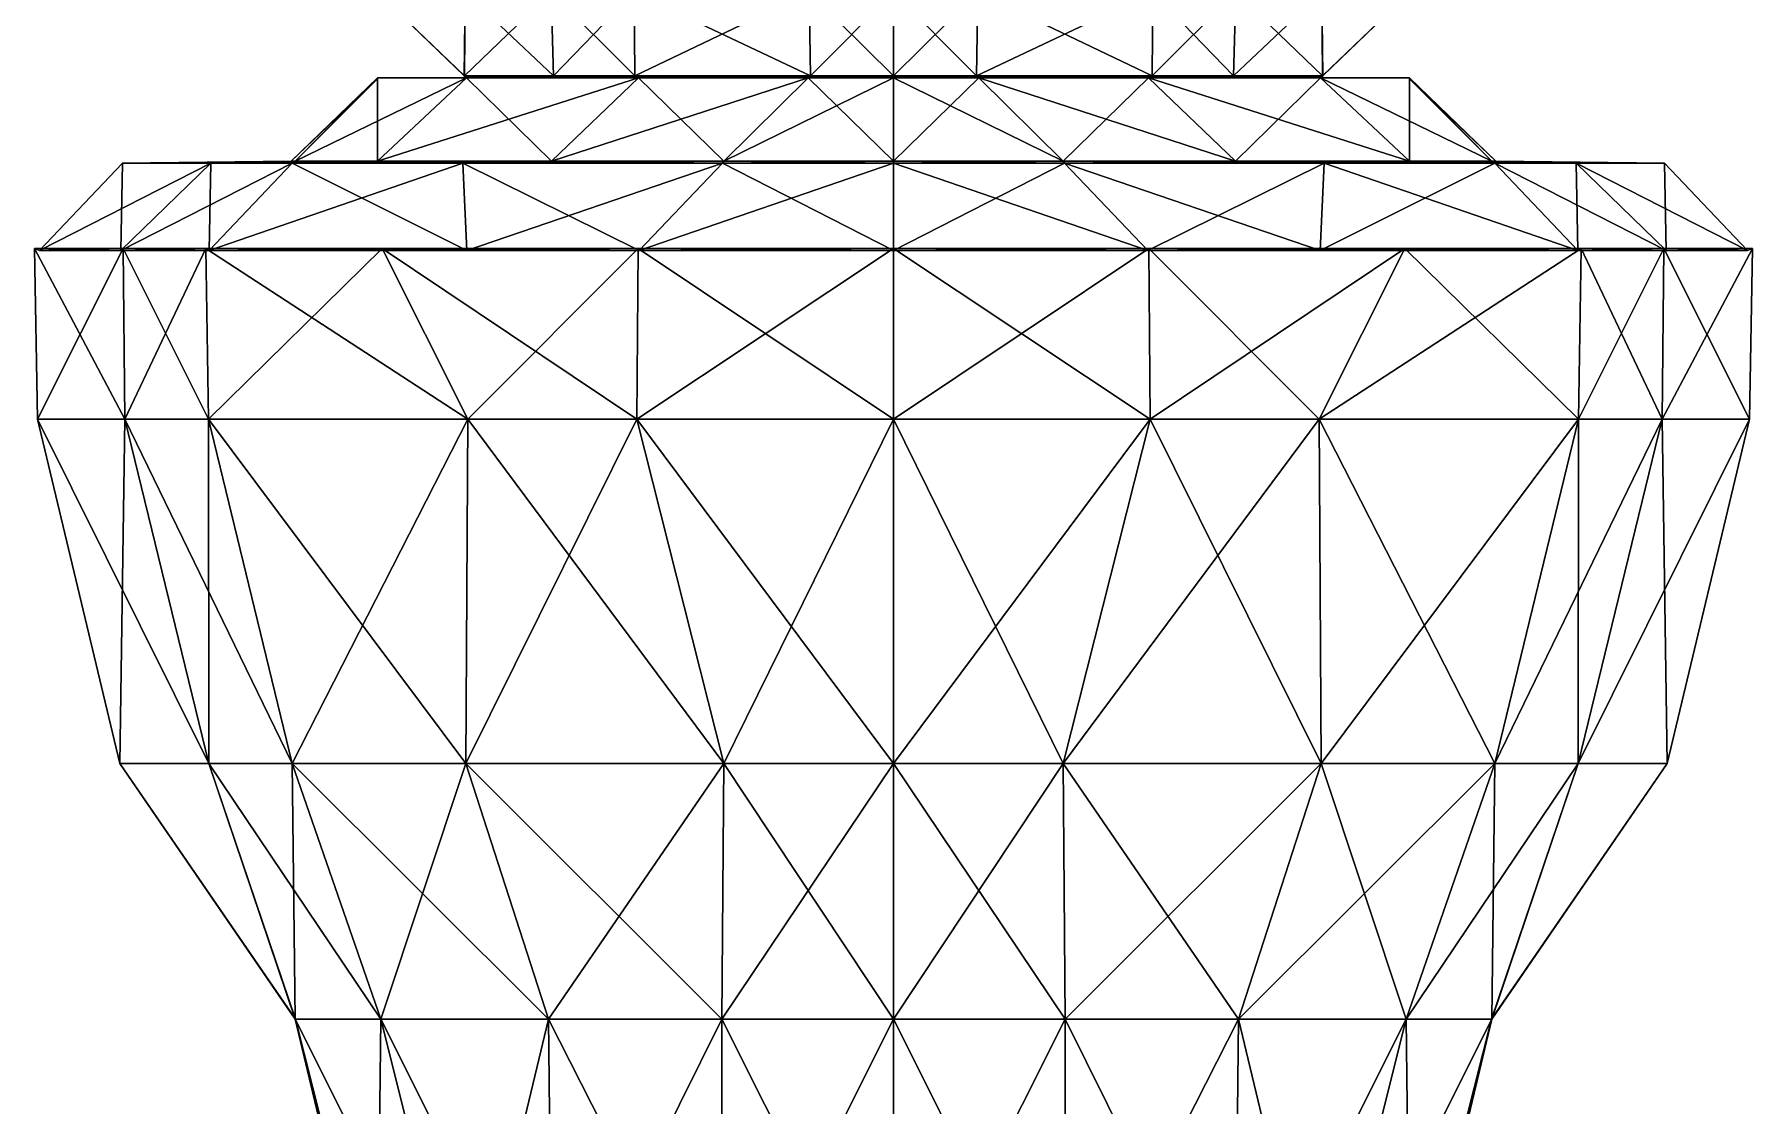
# Model space of a CAD drawing. Header units: metres. Extents: x -2 to 2, y -5.1 to 4.9.
# Drawn here: x -1.003 to 1.003, y 2.424 to 3.675 of the extents above; entities that cross this region are included whole.
import ezdxf

# ---------------------------------------------------------------- set-up
doc = ezdxf.new("R2010")
doc.units = ezdxf.units.M

msp = doc.modelspace()

# ---------------------------------------------------------------- linework, layer by layer
for points in [[(-0.6022, 3.7237, 3.5), (-0.5, 3.7237, 3.4016), (-0.5012, 3.6262, 3.5)], [(-0.5, 3.7237, 3.5984), (-0.6022, 3.7237, 3.5), (-0.5007, 3.6262, 3.597)], [(-0.5012, 3.6262, 3.5), (-0.5007, 3.6262, 3.597), (-0.6022, 3.7237, 3.5)], [(-0.5007, 3.6262, 3.403), (-0.5012, 3.6262, 3.5), (-0.5, 3.7237, 3.4016)], [(-0.5, 3.7237, 3.4016), (-0.3995, 3.7237, 3.1973), (-0.5007, 3.6262, 3.403)], [(-0.3968, 3.6262, 3.1981), (-0.5007, 3.6262, 3.403), (-0.3995, 3.7237, 3.1973)], [(-0.5007, 3.6262, 3.597), (-0.3968, 3.6262, 3.8019), (-0.5, 3.7237, 3.5984)], [(-0.3995, 3.7237, 3.8027), (-0.5, 3.7237, 3.5984), (-0.3968, 3.6262, 3.8019)], [(-0.3995, 3.7237, 3.1973), (-0.3027, 3.7237, 3.1005), (-0.3968, 3.6262, 3.1981)], [(-0.3027, 3.7237, 3.8995), (-0.3995, 3.7237, 3.8027), (-0.3019, 3.6262, 3.8968)], [(-0.3968, 3.6262, 3.8019), (-0.3019, 3.6262, 3.8968), (-0.3995, 3.7237, 3.8027)], [(-0.3019, 3.6262, 3.1032), (-0.3968, 3.6262, 3.1981), (-0.3027, 3.7237, 3.1005)], [(-0.3027, 3.7237, 3.1005), (-0.0984, 3.7237, 3), (-0.3019, 3.6262, 3.1032)], [(-0.0984, 3.7237, 4), (-0.3027, 3.7237, 3.8995), (-0.097, 3.6262, 4.0007)], [(-0.3019, 3.6262, 3.8968), (-0.097, 3.6262, 4.0007), (-0.3027, 3.7237, 3.8995)], [(-0.097, 3.6262, 2.9993), (-0.3019, 3.6262, 3.1032), (-0.0984, 3.7237, 3)], [(-0.0984, 3.7237, 3), (0, 3.7237, 2.8978), (-0.097, 3.6262, 2.9993)], [(0, 3.7237, 4.1022), (-0.0984, 3.7237, 4), (0, 3.6262, 4.0012)], [(-0.097, 3.6262, 4.0007), (0, 3.6262, 4.0012), (-0.0984, 3.7237, 4)], [(0, 3.6262, 2.9988), (-0.097, 3.6262, 2.9993), (0, 3.7237, 2.8978)], [(0, 3.7237, 2.8978), (0.0984, 3.7237, 3), (0, 3.6262, 2.9988)], [(0.097, 3.6262, 2.9993), (0, 3.6262, 2.9988), (0.0984, 3.7237, 3)], [(0.0984, 3.7237, 4), (0, 3.7237, 4.1022), (0.097, 3.6262, 4.0007)], [(0, 3.6262, 4.0012), (0.097, 3.6262, 4.0007), (0, 3.7237, 4.1022)], [(0.0984, 3.7237, 3), (0.3027, 3.7237, 3.1005), (0.097, 3.6262, 2.9993)], [(0.3019, 3.6262, 3.1032), (0.097, 3.6262, 2.9993), (0.3027, 3.7237, 3.1005)], [(0.097, 3.6262, 4.0007), (0.3019, 3.6262, 3.8968), (0.0984, 3.7237, 4)], [(0.3027, 3.7237, 3.8995), (0.0984, 3.7237, 4), (0.3019, 3.6262, 3.8968)], [(0.3027, 3.7237, 3.1005), (0.3995, 3.7237, 3.1973), (0.3019, 3.6262, 3.1032)], [(0.3968, 3.6262, 3.1981), (0.3019, 3.6262, 3.1032), (0.3995, 3.7237, 3.1973)], [(0.3019, 3.6262, 3.8968), (0.3968, 3.6262, 3.8019), (0.3027, 3.7237, 3.8995)], [(0.3995, 3.7237, 3.8027), (0.3027, 3.7237, 3.8995), (0.3968, 3.6262, 3.8019)], [(0.3995, 3.7237, 3.1973), (0.5, 3.7237, 3.4016), (0.3968, 3.6262, 3.1981)], [(0.5007, 3.6262, 3.403), (0.3968, 3.6262, 3.1981), (0.5, 3.7237, 3.4016)], [(0.3968, 3.6262, 3.8019), (0.5007, 3.6262, 3.597), (0.3995, 3.7237, 3.8027)], [(0.5, 3.7237, 3.5984), (0.3995, 3.7237, 3.8027), (0.5007, 3.6262, 3.597)], [(0.5, 3.7237, 3.4016), (0.6022, 3.7237, 3.5), (0.5007, 3.6262, 3.403)], [(0.6022, 3.7237, 3.5), (0.5, 3.7237, 3.5984), (0.5012, 3.6262, 3.5)], [(0.5007, 3.6262, 3.597), (0.5012, 3.6262, 3.5), (0.5, 3.7237, 3.5984)], [(0.5012, 3.6262, 3.5), (0.5007, 3.6262, 3.403), (0.6022, 3.7237, 3.5)], [(-0.601, 3.6237, 3.5), (-0.6024, 3.6237, 3.4004), (-0.7031, 3.5266, 3.5)], [(-0.6983, 3.5266, 3.3018), (-0.7031, 3.5266, 3.5), (-0.6024, 3.6237, 3.4004)], [(-0.7031, 3.5266, 3.5), (-0.6983, 3.5266, 3.6982), (-0.601, 3.6237, 3.5)], [(-0.6024, 3.6237, 3.4004), (-0.4984, 3.6237, 3.2023), (-0.6983, 3.5266, 3.3018)], [(-0.6022, 3.5266, 3.1006), (-0.6983, 3.5266, 3.3018), (-0.4984, 3.6237, 3.2023)], [(-0.6024, 3.6237, 3.5996), (-0.601, 3.6237, 3.5), (-0.6983, 3.5266, 3.6982)], [(-0.6983, 3.5266, 3.6982), (-0.6022, 3.5266, 3.8994), (-0.6024, 3.6237, 3.5996)], [(-0.4993, 3.6241, 3.3969), (-0.4022, 3.6241, 3.1989), (-0.6024, 3.6237, 3.4004)], [(-0.4984, 3.6237, 3.2023), (-0.6024, 3.6237, 3.4004), (-0.4022, 3.6241, 3.1989)], [(-0.6024, 3.6237, 3.4004), (-0.601, 3.6237, 3.5), (-0.4993, 3.6241, 3.3969)], [(-0.4993, 3.6241, 3.6031), (-0.4998, 3.6241, 3.5), (-0.6024, 3.6237, 3.5996)], [(-0.601, 3.6237, 3.5), (-0.6024, 3.6237, 3.5996), (-0.4998, 3.6241, 3.5)], [(-0.6024, 3.6237, 3.5996), (-0.4984, 3.6237, 3.7977), (-0.4993, 3.6241, 3.6031)], [(-0.4984, 3.6237, 3.7977), (-0.6024, 3.6237, 3.5996), (-0.6022, 3.5266, 3.8994)], [(-0.4984, 3.6237, 3.2023), (-0.2977, 3.6237, 3.0016), (-0.6022, 3.5266, 3.1006)], [(-0.3994, 3.5266, 2.8978), (-0.6022, 3.5266, 3.1006), (-0.2977, 3.6237, 3.0016)], [(-0.6022, 3.5266, 3.8994), (-0.3994, 3.5266, 4.1022), (-0.4984, 3.6237, 3.7977)], [(-0.4998, 3.6241, 3.5), (-0.4993, 3.6241, 3.3969), (-0.601, 3.6237, 3.5)], [(-0.5012, 3.6262, 3.5), (-0.5007, 3.6262, 3.403), (-0.4998, 3.6241, 3.5)], [(-0.5007, 3.6262, 3.597), (-0.5012, 3.6262, 3.5), (-0.4993, 3.6241, 3.6031)], [(-0.4998, 3.6241, 3.5), (-0.4993, 3.6241, 3.6031), (-0.5012, 3.6262, 3.5)], [(-0.5007, 3.6262, 3.403), (-0.3968, 3.6262, 3.1981), (-0.4993, 3.6241, 3.3969)], [(-0.4993, 3.6241, 3.3969), (-0.4998, 3.6241, 3.5), (-0.5007, 3.6262, 3.403)], [(-0.3968, 3.6262, 3.8019), (-0.5007, 3.6262, 3.597), (-0.4022, 3.6241, 3.8011)], [(-0.4993, 3.6241, 3.6031), (-0.4022, 3.6241, 3.8011), (-0.5007, 3.6262, 3.597)], [(-0.4022, 3.6241, 3.1989), (-0.4993, 3.6241, 3.3969), (-0.3968, 3.6262, 3.1981)], [(-0.4022, 3.6241, 3.8011), (-0.4993, 3.6241, 3.6031), (-0.4984, 3.6237, 3.7977)], [(-0.4022, 3.6241, 3.1989), (-0.3011, 3.6241, 3.0978), (-0.4984, 3.6237, 3.2023)], [(-0.2977, 3.6237, 3.0016), (-0.4984, 3.6237, 3.2023), (-0.3011, 3.6241, 3.0978)], [(-0.4984, 3.6237, 3.7977), (-0.2977, 3.6237, 3.9984), (-0.4022, 3.6241, 3.8011)], [(-0.2977, 3.6237, 3.9984), (-0.4984, 3.6237, 3.7977), (-0.3994, 3.5266, 4.1022)], [(-0.3968, 3.6262, 3.1981), (-0.3019, 3.6262, 3.1032), (-0.4022, 3.6241, 3.1989)], [(-0.3011, 3.6241, 3.0978), (-0.4022, 3.6241, 3.1989), (-0.3019, 3.6262, 3.1032)], [(-0.4022, 3.6241, 3.8011), (-0.3011, 3.6241, 3.9022), (-0.3968, 3.6262, 3.8019)], [(-0.3011, 3.6241, 3.9022), (-0.4022, 3.6241, 3.8011), (-0.2977, 3.6237, 3.9984)], [(-0.2977, 3.6237, 3.0016), (-0.0996, 3.6237, 2.8976), (-0.3994, 3.5266, 2.8978)], [(-0.1982, 3.5266, 2.8017), (-0.3994, 3.5266, 2.8978), (-0.0996, 3.6237, 2.8976)], [(-0.3994, 3.5266, 4.1022), (-0.1982, 3.5266, 4.1983), (-0.2977, 3.6237, 3.9984)], [(-0.3019, 3.6262, 3.8968), (-0.3968, 3.6262, 3.8019), (-0.3011, 3.6241, 3.9022)], [(-0.3019, 3.6262, 3.1032), (-0.097, 3.6262, 2.9993), (-0.3011, 3.6241, 3.0978)], [(-0.097, 3.6262, 4.0007), (-0.3019, 3.6262, 3.8968), (-0.1031, 3.6241, 3.9993)], [(-0.3011, 3.6241, 3.9022), (-0.1031, 3.6241, 3.9993), (-0.3019, 3.6262, 3.8968)], [(-0.1031, 3.6241, 3.0007), (-0.3011, 3.6241, 3.0978), (-0.097, 3.6262, 2.9993)], [(-0.3011, 3.6241, 3.0978), (-0.1031, 3.6241, 3.0007), (-0.2977, 3.6237, 3.0016)], [(-0.1031, 3.6241, 3.9993), (-0.3011, 3.6241, 3.9022), (-0.0996, 3.6237, 4.1024)], [(-0.2977, 3.6237, 3.9984), (-0.0996, 3.6237, 4.1024), (-0.3011, 3.6241, 3.9022)], [(-0.0996, 3.6237, 2.8976), (-0.2977, 3.6237, 3.0016), (-0.1031, 3.6241, 3.0007)], [(-0.0996, 3.6237, 4.1024), (-0.2977, 3.6237, 3.9984), (-0.1982, 3.5266, 4.1983)], [(-0.0996, 3.6237, 2.8976), (0, 3.6237, 2.899), (-0.1982, 3.5266, 2.8017)], [(0, 3.5266, 2.7969), (-0.1982, 3.5266, 2.8017), (0, 3.6237, 2.899)], [(-0.1982, 3.5266, 4.1983), (0, 3.5266, 4.2031), (-0.0996, 3.6237, 4.1024)], [(-0.097, 3.6262, 2.9993), (0, 3.6262, 2.9988), (-0.1031, 3.6241, 3.0007)], [(0, 3.6241, 3.0002), (-0.1031, 3.6241, 3.0007), (0, 3.6262, 2.9988)], [(-0.1031, 3.6241, 3.9993), (0, 3.6241, 3.9998), (-0.097, 3.6262, 4.0007)], [(-0.1031, 3.6241, 3.0007), (0, 3.6241, 3.0002), (-0.0996, 3.6237, 2.8976)], [(0, 3.6241, 3.9998), (-0.1031, 3.6241, 3.9993), (0, 3.6237, 4.101)], [(-0.0996, 3.6237, 4.1024), (0, 3.6237, 4.101), (-0.1031, 3.6241, 3.9993)], [(0, 3.6237, 2.899), (-0.0996, 3.6237, 2.8976), (0, 3.6241, 3.0002)], [(0, 3.6237, 4.101), (-0.0996, 3.6237, 4.1024), (0, 3.5266, 4.2031)], [(0, 3.6262, 4.0012), (-0.097, 3.6262, 4.0007), (0, 3.6241, 3.9998)], [(0, 3.6262, 2.9988), (0.097, 3.6262, 2.9993), (0, 3.6241, 3.0002)], [(0.1031, 3.6241, 3.0007), (0, 3.6241, 3.0002), (0.097, 3.6262, 2.9993)], [(0.097, 3.6262, 4.0007), (0, 3.6262, 4.0012), (0.1031, 3.6241, 3.9993)], [(0, 3.6241, 3.9998), (0.1031, 3.6241, 3.9993), (0, 3.6262, 4.0012)], [(0, 3.6241, 3.0002), (0.1031, 3.6241, 3.0007), (0, 3.6237, 2.899)], [(0.0996, 3.6237, 2.8976), (0, 3.6237, 2.899), (0.1031, 3.6241, 3.0007)], [(0.1031, 3.6241, 3.9993), (0, 3.6241, 3.9998), (0.0996, 3.6237, 4.1024)], [(0, 3.6237, 4.101), (0.0996, 3.6237, 4.1024), (0, 3.6241, 3.9998)], [(0, 3.6237, 2.899), (0.0996, 3.6237, 2.8976), (0, 3.5266, 2.7969)], [(0.1982, 3.5266, 2.8017), (0, 3.5266, 2.7969), (0.0996, 3.6237, 2.8976)], [(0.0996, 3.6237, 4.1024), (0, 3.6237, 4.101), (0.1982, 3.5266, 4.1983)], [(0, 3.5266, 4.2031), (0.1982, 3.5266, 4.1983), (0, 3.6237, 4.101)], [(0.097, 3.6262, 2.9993), (0.3019, 3.6262, 3.1032), (0.1031, 3.6241, 3.0007)], [(0.3019, 3.6262, 3.8968), (0.097, 3.6262, 4.0007), (0.3011, 3.6241, 3.9022)], [(0.1031, 3.6241, 3.9993), (0.3011, 3.6241, 3.9022), (0.097, 3.6262, 4.0007)], [(0.1031, 3.6241, 3.0007), (0.3011, 3.6241, 3.0978), (0.0996, 3.6237, 2.8976)], [(0.2977, 3.6237, 3.0016), (0.0996, 3.6237, 2.8976), (0.3011, 3.6241, 3.0978)], [(0.0996, 3.6237, 4.1024), (0.2977, 3.6237, 3.9984), (0.1031, 3.6241, 3.9993)], [(0.0996, 3.6237, 2.8976), (0.2977, 3.6237, 3.0016), (0.1982, 3.5266, 2.8017)], [(0.2977, 3.6237, 3.9984), (0.0996, 3.6237, 4.1024), (0.3994, 3.5266, 4.1022)], [(0.1982, 3.5266, 4.1983), (0.3994, 3.5266, 4.1022), (0.0996, 3.6237, 4.1024)], [(0.3011, 3.6241, 3.0978), (0.1031, 3.6241, 3.0007), (0.3019, 3.6262, 3.1032)], [(0.3011, 3.6241, 3.9022), (0.1031, 3.6241, 3.9993), (0.2977, 3.6237, 3.9984)], [(0.3994, 3.5266, 2.8978), (0.1982, 3.5266, 2.8017), (0.2977, 3.6237, 3.0016)], [(0.3011, 3.6241, 3.0978), (0.4022, 3.6241, 3.1989), (0.2977, 3.6237, 3.0016)], [(0.4984, 3.6237, 3.2023), (0.2977, 3.6237, 3.0016), (0.4022, 3.6241, 3.1989)], [(0.2977, 3.6237, 3.9984), (0.4984, 3.6237, 3.7977), (0.3011, 3.6241, 3.9022)], [(0.2977, 3.6237, 3.0016), (0.4984, 3.6237, 3.2023), (0.3994, 3.5266, 2.8978)], [(0.4984, 3.6237, 3.7977), (0.2977, 3.6237, 3.9984), (0.6022, 3.5266, 3.8994)], [(0.3994, 3.5266, 4.1022), (0.6022, 3.5266, 3.8994), (0.2977, 3.6237, 3.9984)], [(0.3019, 3.6262, 3.1032), (0.3968, 3.6262, 3.1981), (0.3011, 3.6241, 3.0978)], [(0.4022, 3.6241, 3.1989), (0.3011, 3.6241, 3.0978), (0.3968, 3.6262, 3.1981)], [(0.3011, 3.6241, 3.9022), (0.4022, 3.6241, 3.8011), (0.3019, 3.6262, 3.8968)], [(0.4022, 3.6241, 3.8011), (0.3011, 3.6241, 3.9022), (0.4984, 3.6237, 3.7977)], [(0.3968, 3.6262, 3.8019), (0.3019, 3.6262, 3.8968), (0.4022, 3.6241, 3.8011)], [(0.3968, 3.6262, 3.1981), (0.5007, 3.6262, 3.403), (0.4022, 3.6241, 3.1989)], [(0.5007, 3.6262, 3.597), (0.3968, 3.6262, 3.8019), (0.4993, 3.6241, 3.6031)], [(0.4022, 3.6241, 3.8011), (0.4993, 3.6241, 3.6031), (0.3968, 3.6262, 3.8019)], [(0.6022, 3.5266, 3.1006), (0.3994, 3.5266, 2.8978), (0.4984, 3.6237, 3.2023)], [(0.4993, 3.6241, 3.3969), (0.4022, 3.6241, 3.1989), (0.5007, 3.6262, 3.403)], [(0.4022, 3.6241, 3.1989), (0.4993, 3.6241, 3.3969), (0.4984, 3.6237, 3.2023)], [(0.4993, 3.6241, 3.6031), (0.4022, 3.6241, 3.8011), (0.6024, 3.6237, 3.5996)], [(0.4984, 3.6237, 3.7977), (0.6024, 3.6237, 3.5996), (0.4022, 3.6241, 3.8011)], [(0.6024, 3.6237, 3.4004), (0.4984, 3.6237, 3.2023), (0.4993, 3.6241, 3.3969)], [(0.4984, 3.6237, 3.2023), (0.6024, 3.6237, 3.4004), (0.6022, 3.5266, 3.1006)], [(0.6024, 3.6237, 3.5996), (0.4984, 3.6237, 3.7977), (0.6983, 3.5266, 3.6982)], [(0.6022, 3.5266, 3.8994), (0.6983, 3.5266, 3.6982), (0.4984, 3.6237, 3.7977)], [(0.5007, 3.6262, 3.403), (0.5012, 3.6262, 3.5), (0.4993, 3.6241, 3.3969)], [(0.4998, 3.6241, 3.5), (0.4993, 3.6241, 3.3969), (0.5012, 3.6262, 3.5)], [(0.4993, 3.6241, 3.6031), (0.4998, 3.6241, 3.5), (0.5007, 3.6262, 3.597)], [(0.4993, 3.6241, 3.3969), (0.4998, 3.6241, 3.5), (0.6024, 3.6237, 3.4004)], [(0.4998, 3.6241, 3.5), (0.4993, 3.6241, 3.6031), (0.601, 3.6237, 3.5)], [(0.6024, 3.6237, 3.5996), (0.601, 3.6237, 3.5), (0.4993, 3.6241, 3.6031)], [(0.5012, 3.6262, 3.5), (0.5007, 3.6262, 3.597), (0.4998, 3.6241, 3.5)], [(0.601, 3.6237, 3.5), (0.6024, 3.6237, 3.4004), (0.4998, 3.6241, 3.5)], [(0.6024, 3.6237, 3.4004), (0.601, 3.6237, 3.5), (0.6983, 3.5266, 3.3018)], [(0.7031, 3.5266, 3.5), (0.6983, 3.5266, 3.3018), (0.601, 3.6237, 3.5)], [(0.601, 3.6237, 3.5), (0.6024, 3.6237, 3.5996), (0.7031, 3.5266, 3.5)], [(0.6983, 3.5266, 3.3018), (0.6022, 3.5266, 3.1006), (0.6024, 3.6237, 3.4004)], [(0.6983, 3.5266, 3.6982), (0.7031, 3.5266, 3.5), (0.6024, 3.6237, 3.5996)], [(-0.9, 3.5244, 3.5), (-0.797, 3.5244, 3.3005), (-0.9971, 3.4222, 3.5)], [(-0.9021, 3.4222, 3.203), (-0.9971, 3.4222, 3.5), (-0.797, 3.5244, 3.3005)], [(-0.9971, 3.4222, 3.5), (-0.9021, 3.4222, 3.797), (-0.9, 3.5244, 3.5)], [(-0.797, 3.5244, 3.3005), (-0.7019, 3.5244, 2.9972), (-0.9021, 3.4222, 3.203)], [(-0.7989, 3.4222, 3.0018), (-0.9021, 3.4222, 3.203), (-0.7019, 3.5244, 2.9972)], [(-0.797, 3.5244, 3.6995), (-0.9, 3.5244, 3.5), (-0.9021, 3.4222, 3.797)], [(-0.9021, 3.4222, 3.797), (-0.7989, 3.4222, 3.9982), (-0.797, 3.5244, 3.6995)], [(-0.7031, 3.5266, 3.5), (-0.6983, 3.5266, 3.3018), (-0.9, 3.5244, 3.5)], [(-0.797, 3.5244, 3.3005), (-0.9, 3.5244, 3.5), (-0.6983, 3.5266, 3.3018)], [(-0.9, 3.5244, 3.5), (-0.797, 3.5244, 3.6995), (-0.7031, 3.5266, 3.5)], [(-0.7019, 3.5244, 2.9972), (-0.5028, 3.5244, 2.7981), (-0.7989, 3.4222, 3.0018)], [(-0.4982, 3.4222, 2.7011), (-0.7989, 3.4222, 3.0018), (-0.5028, 3.5244, 2.7981)], [(-0.7019, 3.5244, 4.0028), (-0.797, 3.5244, 3.6995), (-0.7989, 3.4222, 3.9982)], [(-0.7989, 3.4222, 3.9982), (-0.4982, 3.4222, 4.2989), (-0.7019, 3.5244, 4.0028)], [(-0.6983, 3.5266, 3.3018), (-0.6022, 3.5266, 3.1006), (-0.797, 3.5244, 3.3005)], [(-0.7019, 3.5244, 2.9972), (-0.797, 3.5244, 3.3005), (-0.6022, 3.5266, 3.1006)], [(-0.6983, 3.5266, 3.6982), (-0.7031, 3.5266, 3.5), (-0.797, 3.5244, 3.6995)], [(-0.797, 3.5244, 3.6995), (-0.7019, 3.5244, 4.0028), (-0.6983, 3.5266, 3.6982)], [(-0.6022, 3.5266, 3.1006), (-0.3994, 3.5266, 2.8978), (-0.7019, 3.5244, 2.9972)], [(-0.5028, 3.5244, 2.7981), (-0.7019, 3.5244, 2.9972), (-0.3994, 3.5266, 2.8978)], [(-0.6022, 3.5266, 3.8994), (-0.6983, 3.5266, 3.6982), (-0.7019, 3.5244, 4.0028)], [(-0.7019, 3.5244, 4.0028), (-0.5028, 3.5244, 4.2019), (-0.6022, 3.5266, 3.8994)], [(-0.5028, 3.5244, 4.2019), (-0.7019, 3.5244, 4.0028), (-0.4982, 3.4222, 4.2989)], [(-0.3994, 3.5266, 4.1022), (-0.6022, 3.5266, 3.8994), (-0.5028, 3.5244, 4.2019)], [(-0.3994, 3.5266, 2.8978), (-0.1982, 3.5266, 2.8017), (-0.5028, 3.5244, 2.7981)], [(-0.1995, 3.5244, 2.703), (-0.5028, 3.5244, 2.7981), (-0.1982, 3.5266, 2.8017)], [(-0.5028, 3.5244, 4.2019), (-0.1995, 3.5244, 4.297), (-0.3994, 3.5266, 4.1022)], [(-0.5028, 3.5244, 2.7981), (-0.1995, 3.5244, 2.703), (-0.4982, 3.4222, 2.7011)], [(-0.1995, 3.5244, 4.297), (-0.5028, 3.5244, 4.2019), (-0.297, 3.4222, 4.4021)], [(-0.4982, 3.4222, 4.2989), (-0.297, 3.4222, 4.4021), (-0.5028, 3.5244, 4.2019)], [(-0.297, 3.4222, 2.5979), (-0.4982, 3.4222, 2.7011), (-0.1995, 3.5244, 2.703)], [(-0.1982, 3.5266, 4.1983), (-0.3994, 3.5266, 4.1022), (-0.1995, 3.5244, 4.297)], [(-0.1995, 3.5244, 2.703), (0, 3.5244, 2.6), (-0.297, 3.4222, 2.5979)], [(0, 3.4222, 2.5029), (-0.297, 3.4222, 2.5979), (0, 3.5244, 2.6)], [(-0.297, 3.4222, 4.4021), (0, 3.4222, 4.4971), (-0.1995, 3.5244, 4.297)], [(-0.1982, 3.5266, 2.8017), (0, 3.5266, 2.7969), (-0.1995, 3.5244, 2.703)], [(0, 3.5244, 2.6), (-0.1995, 3.5244, 2.703), (0, 3.5266, 2.7969)], [(-0.1995, 3.5244, 4.297), (0, 3.5244, 4.4), (-0.1982, 3.5266, 4.1983)], [(0, 3.5244, 4.4), (-0.1995, 3.5244, 4.297), (0, 3.4222, 4.4971)], [(0, 3.5266, 4.2031), (-0.1982, 3.5266, 4.1983), (0, 3.5244, 4.4)], [(0, 3.5266, 2.7969), (0.1982, 3.5266, 2.8017), (0, 3.5244, 2.6)], [(0.1995, 3.5244, 2.703), (0, 3.5244, 2.6), (0.1982, 3.5266, 2.8017)], [(0.1982, 3.5266, 4.1983), (0, 3.5266, 4.2031), (0.1995, 3.5244, 4.297)], [(0, 3.5244, 4.4), (0.1995, 3.5244, 4.297), (0, 3.5266, 4.2031)], [(0, 3.5244, 2.6), (0.1995, 3.5244, 2.703), (0, 3.4222, 2.5029)], [(0.297, 3.4222, 2.5979), (0, 3.4222, 2.5029), (0.1995, 3.5244, 2.703)], [(0.1995, 3.5244, 4.297), (0, 3.5244, 4.4), (0.297, 3.4222, 4.4021)], [(0, 3.4222, 4.4971), (0.297, 3.4222, 4.4021), (0, 3.5244, 4.4)], [(0.1982, 3.5266, 2.8017), (0.3994, 3.5266, 2.8978), (0.1995, 3.5244, 2.703)], [(0.3994, 3.5266, 4.1022), (0.1982, 3.5266, 4.1983), (0.5028, 3.5244, 4.2019)], [(0.1995, 3.5244, 4.297), (0.5028, 3.5244, 4.2019), (0.1982, 3.5266, 4.1983)], [(0.5028, 3.5244, 2.7981), (0.1995, 3.5244, 2.703), (0.3994, 3.5266, 2.8978)], [(0.1995, 3.5244, 2.703), (0.5028, 3.5244, 2.7981), (0.297, 3.4222, 2.5979)], [(0.5028, 3.5244, 4.2019), (0.1995, 3.5244, 4.297), (0.4982, 3.4222, 4.2989)], [(0.297, 3.4222, 4.4021), (0.4982, 3.4222, 4.2989), (0.1995, 3.5244, 4.297)], [(0.4982, 3.4222, 2.7011), (0.297, 3.4222, 2.5979), (0.5028, 3.5244, 2.7981)], [(0.3994, 3.5266, 2.8978), (0.6022, 3.5266, 3.1006), (0.5028, 3.5244, 2.7981)], [(0.6022, 3.5266, 3.8994), (0.3994, 3.5266, 4.1022), (0.7019, 3.5244, 4.0028)], [(0.5028, 3.5244, 4.2019), (0.7019, 3.5244, 4.0028), (0.3994, 3.5266, 4.1022)], [(0.5028, 3.5244, 2.7981), (0.7019, 3.5244, 2.9972), (0.4982, 3.4222, 2.7011)], [(0.7989, 3.4222, 3.0018), (0.4982, 3.4222, 2.7011), (0.7019, 3.5244, 2.9972)], [(0.4982, 3.4222, 4.2989), (0.7989, 3.4222, 3.9982), (0.5028, 3.5244, 4.2019)], [(0.7019, 3.5244, 2.9972), (0.5028, 3.5244, 2.7981), (0.6022, 3.5266, 3.1006)], [(0.7019, 3.5244, 4.0028), (0.5028, 3.5244, 4.2019), (0.7989, 3.4222, 3.9982)], [(0.6022, 3.5266, 3.1006), (0.6983, 3.5266, 3.3018), (0.7019, 3.5244, 2.9972)], [(0.6983, 3.5266, 3.6982), (0.6022, 3.5266, 3.8994), (0.797, 3.5244, 3.6995)], [(0.7019, 3.5244, 4.0028), (0.797, 3.5244, 3.6995), (0.6022, 3.5266, 3.8994)], [(0.6983, 3.5266, 3.3018), (0.7031, 3.5266, 3.5), (0.797, 3.5244, 3.3005)], [(0.797, 3.5244, 3.3005), (0.7019, 3.5244, 2.9972), (0.6983, 3.5266, 3.3018)], [(0.7031, 3.5266, 3.5), (0.6983, 3.5266, 3.6982), (0.9, 3.5244, 3.5)], [(0.797, 3.5244, 3.6995), (0.9, 3.5244, 3.5), (0.6983, 3.5266, 3.6982)], [(0.7019, 3.5244, 2.9972), (0.797, 3.5244, 3.3005), (0.7989, 3.4222, 3.0018)], [(0.797, 3.5244, 3.6995), (0.7019, 3.5244, 4.0028), (0.9021, 3.4222, 3.797)], [(0.7989, 3.4222, 3.9982), (0.9021, 3.4222, 3.797), (0.7019, 3.5244, 4.0028)], [(0.9, 3.5244, 3.5), (0.797, 3.5244, 3.3005), (0.7031, 3.5266, 3.5)], [(0.797, 3.5244, 3.3005), (0.9, 3.5244, 3.5), (0.9021, 3.4222, 3.203)], [(0.9021, 3.4222, 3.203), (0.7989, 3.4222, 3.0018), (0.797, 3.5244, 3.3005)], [(0.9, 3.5244, 3.5), (0.797, 3.5244, 3.6995), (0.9971, 3.4222, 3.5)], [(0.9021, 3.4222, 3.797), (0.9971, 3.4222, 3.5), (0.797, 3.5244, 3.6995)], [(0.9971, 3.4222, 3.5), (0.9021, 3.4222, 3.203), (0.9, 3.5244, 3.5)], [(-1.0029, 3.4246, 3.5), (-0.8992, 3.4246, 3.2021), (-0.9994, 3.2253, 3.5)], [(-0.8992, 3.4246, 3.7979), (-1.0029, 3.4246, 3.5), (-0.8974, 3.2253, 3.7998)], [(-0.9994, 3.2253, 3.5), (-0.8974, 3.2253, 3.7998), (-1.0029, 3.4246, 3.5)], [(-0.9971, 3.4222, 3.5), (-0.9021, 3.4222, 3.203), (-1.0029, 3.4246, 3.5)], [(-0.8992, 3.4246, 3.2021), (-1.0029, 3.4246, 3.5), (-0.9021, 3.4222, 3.203)], [(-1.0029, 3.4246, 3.5), (-0.8992, 3.4246, 3.7979), (-0.9971, 3.4222, 3.5)], [(-0.8974, 3.2253, 3.2002), (-0.9994, 3.2253, 3.5), (-0.8992, 3.4246, 3.2021)], [(-0.9021, 3.4222, 3.797), (-0.9971, 3.4222, 3.5), (-0.8992, 3.4246, 3.7979)], [(-0.9021, 3.4222, 3.203), (-0.7989, 3.4222, 3.0018), (-0.8992, 3.4246, 3.2021)], [(-0.7989, 3.4222, 3.9982), (-0.9021, 3.4222, 3.797), (-0.8026, 3.4246, 4.0968)], [(-0.8992, 3.4246, 3.7979), (-0.8026, 3.4246, 4.0968), (-0.9021, 3.4222, 3.797)], [(-0.8992, 3.4246, 3.2021), (-0.8026, 3.4246, 2.9032), (-0.8974, 3.2253, 3.2002)], [(-0.8026, 3.4246, 4.0968), (-0.8992, 3.4246, 3.7979), (-0.7995, 3.2253, 3.9968)], [(-0.8974, 3.2253, 3.7998), (-0.7995, 3.2253, 3.9968), (-0.8992, 3.4246, 3.7979)], [(-0.8026, 3.4246, 2.9032), (-0.8992, 3.4246, 3.2021), (-0.7989, 3.4222, 3.0018)], [(-0.7995, 3.2253, 3.0032), (-0.8974, 3.2253, 3.2002), (-0.8026, 3.4246, 2.9032)], [(-0.8026, 3.4246, 2.9032), (-0.5968, 3.4246, 2.6974), (-0.7995, 3.2253, 3.0032)], [(-0.5968, 3.4246, 4.3026), (-0.8026, 3.4246, 4.0968), (-0.4968, 3.2253, 4.2995)], [(-0.7995, 3.2253, 3.9968), (-0.4968, 3.2253, 4.2995), (-0.8026, 3.4246, 4.0968)], [(-0.7989, 3.4222, 3.0018), (-0.4982, 3.4222, 2.7011), (-0.8026, 3.4246, 2.9032)], [(-0.5968, 3.4246, 2.6974), (-0.8026, 3.4246, 2.9032), (-0.4982, 3.4222, 2.7011)], [(-0.8026, 3.4246, 4.0968), (-0.5968, 3.4246, 4.3026), (-0.7989, 3.4222, 3.9982)], [(-0.4968, 3.2253, 2.7005), (-0.7995, 3.2253, 3.0032), (-0.5968, 3.4246, 2.6974)], [(-0.4982, 3.4222, 4.2989), (-0.7989, 3.4222, 3.9982), (-0.5968, 3.4246, 4.3026)], [(-0.5968, 3.4246, 2.6974), (-0.2979, 3.4246, 2.6008), (-0.4968, 3.2253, 2.7005)], [(-0.2979, 3.4246, 4.3992), (-0.5968, 3.4246, 4.3026), (-0.2998, 3.2253, 4.3974)], [(-0.4968, 3.2253, 4.2995), (-0.2998, 3.2253, 4.3974), (-0.5968, 3.4246, 4.3026)], [(-0.4982, 3.4222, 2.7011), (-0.297, 3.4222, 2.5979), (-0.5968, 3.4246, 2.6974)], [(-0.2979, 3.4246, 2.6008), (-0.5968, 3.4246, 2.6974), (-0.297, 3.4222, 2.5979)], [(-0.5968, 3.4246, 4.3026), (-0.2979, 3.4246, 4.3992), (-0.4982, 3.4222, 4.2989)], [(-0.297, 3.4222, 4.4021), (-0.4982, 3.4222, 4.2989), (-0.2979, 3.4246, 4.3992)], [(-0.2998, 3.2253, 2.6026), (-0.4968, 3.2253, 2.7005), (-0.2979, 3.4246, 2.6008)], [(-0.2979, 3.4246, 2.6008), (0, 3.4246, 2.4971), (-0.2998, 3.2253, 2.6026)], [(0, 3.2253, 2.5006), (-0.2998, 3.2253, 2.6026), (0, 3.4246, 2.4971)], [(-0.2998, 3.2253, 4.3974), (0, 3.2253, 4.4994), (-0.2979, 3.4246, 4.3992)], [(0, 3.4246, 4.5029), (-0.2979, 3.4246, 4.3992), (0, 3.2253, 4.4994)], [(-0.297, 3.4222, 2.5979), (0, 3.4222, 2.5029), (-0.2979, 3.4246, 2.6008)], [(0, 3.4246, 2.4971), (-0.2979, 3.4246, 2.6008), (0, 3.4222, 2.5029)], [(-0.2979, 3.4246, 4.3992), (0, 3.4246, 4.5029), (-0.297, 3.4222, 4.4021)], [(0, 3.4222, 4.4971), (-0.297, 3.4222, 4.4021), (0, 3.4246, 4.5029)], [(0, 3.4246, 2.4971), (0.2979, 3.4246, 2.6008), (0, 3.2253, 2.5006)], [(0.2998, 3.2253, 2.6026), (0, 3.2253, 2.5006), (0.2979, 3.4246, 2.6008)], [(0.2979, 3.4246, 4.3992), (0, 3.4246, 4.5029), (0.2998, 3.2253, 4.3974)], [(0, 3.2253, 4.4994), (0.2998, 3.2253, 4.3974), (0, 3.4246, 4.5029)], [(0, 3.4222, 2.5029), (0.297, 3.4222, 2.5979), (0, 3.4246, 2.4971)], [(0.2979, 3.4246, 2.6008), (0, 3.4246, 2.4971), (0.297, 3.4222, 2.5979)], [(0.297, 3.4222, 4.4021), (0, 3.4222, 4.4971), (0.2979, 3.4246, 4.3992)], [(0, 3.4246, 4.5029), (0.2979, 3.4246, 4.3992), (0, 3.4222, 4.4971)], [(0.297, 3.4222, 2.5979), (0.4982, 3.4222, 2.7011), (0.2979, 3.4246, 2.6008)], [(0.4982, 3.4222, 4.2989), (0.297, 3.4222, 4.4021), (0.5968, 3.4246, 4.3026)], [(0.2979, 3.4246, 4.3992), (0.5968, 3.4246, 4.3026), (0.297, 3.4222, 4.4021)], [(0.2979, 3.4246, 2.6008), (0.5968, 3.4246, 2.6974), (0.2998, 3.2253, 2.6026)], [(0.5968, 3.4246, 4.3026), (0.2979, 3.4246, 4.3992), (0.4968, 3.2253, 4.2995)], [(0.2998, 3.2253, 4.3974), (0.4968, 3.2253, 4.2995), (0.2979, 3.4246, 4.3992)], [(0.5968, 3.4246, 2.6974), (0.2979, 3.4246, 2.6008), (0.4982, 3.4222, 2.7011)], [(0.4968, 3.2253, 2.7005), (0.2998, 3.2253, 2.6026), (0.5968, 3.4246, 2.6974)], [(0.5968, 3.4246, 2.6974), (0.8026, 3.4246, 2.9032), (0.4968, 3.2253, 2.7005)], [(0.7995, 3.2253, 3.0032), (0.4968, 3.2253, 2.7005), (0.8026, 3.4246, 2.9032)], [(0.4968, 3.2253, 4.2995), (0.7995, 3.2253, 3.9968), (0.5968, 3.4246, 4.3026)], [(0.4982, 3.4222, 2.7011), (0.7989, 3.4222, 3.0018), (0.5968, 3.4246, 2.6974)], [(0.7989, 3.4222, 3.9982), (0.4982, 3.4222, 4.2989), (0.8026, 3.4246, 4.0968)], [(0.5968, 3.4246, 4.3026), (0.8026, 3.4246, 4.0968), (0.4982, 3.4222, 4.2989)], [(0.8026, 3.4246, 4.0968), (0.5968, 3.4246, 4.3026), (0.7995, 3.2253, 3.9968)], [(0.8026, 3.4246, 2.9032), (0.5968, 3.4246, 2.6974), (0.7989, 3.4222, 3.0018)], [(0.7989, 3.4222, 3.0018), (0.9021, 3.4222, 3.203), (0.8026, 3.4246, 2.9032)], [(0.9021, 3.4222, 3.797), (0.7989, 3.4222, 3.9982), (0.8992, 3.4246, 3.7979)], [(0.8026, 3.4246, 4.0968), (0.8992, 3.4246, 3.7979), (0.7989, 3.4222, 3.9982)], [(0.8026, 3.4246, 2.9032), (0.8992, 3.4246, 3.2021), (0.7995, 3.2253, 3.0032)], [(0.8974, 3.2253, 3.2002), (0.7995, 3.2253, 3.0032), (0.8992, 3.4246, 3.2021)], [(0.7995, 3.2253, 3.9968), (0.8974, 3.2253, 3.7998), (0.8026, 3.4246, 4.0968)], [(0.8992, 3.4246, 3.7979), (0.8026, 3.4246, 4.0968), (0.8974, 3.2253, 3.7998)], [(0.8992, 3.4246, 3.2021), (0.8026, 3.4246, 2.9032), (0.9021, 3.4222, 3.203)], [(0.8992, 3.4246, 3.2021), (1.0029, 3.4246, 3.5), (0.8974, 3.2253, 3.2002)], [(0.9994, 3.2253, 3.5), (0.8974, 3.2253, 3.2002), (1.0029, 3.4246, 3.5)], [(0.8974, 3.2253, 3.7998), (0.9994, 3.2253, 3.5), (0.8992, 3.4246, 3.7979)], [(1.0029, 3.4246, 3.5), (0.8992, 3.4246, 3.7979), (0.9994, 3.2253, 3.5)], [(0.9021, 3.4222, 3.203), (0.9971, 3.4222, 3.5), (0.8992, 3.4246, 3.2021)], [(1.0029, 3.4246, 3.5), (0.8992, 3.4246, 3.2021), (0.9971, 3.4222, 3.5)], [(0.8992, 3.4246, 3.7979), (1.0029, 3.4246, 3.5), (0.9021, 3.4222, 3.797)], [(0.9971, 3.4222, 3.5), (0.9021, 3.4222, 3.797), (1.0029, 3.4246, 3.5)], [(-0.9994, 3.2253, 3.5), (-0.8974, 3.2253, 3.2002), (-0.9032, 2.8234, 3.5)], [(-0.8974, 3.2253, 3.7998), (-0.9994, 3.2253, 3.5), (-0.7993, 2.8234, 3.6979)], [(-0.9032, 2.8234, 3.5), (-0.7993, 2.8234, 3.6979), (-0.9994, 3.2253, 3.5)], [(-0.7993, 2.8234, 3.3021), (-0.9032, 2.8234, 3.5), (-0.8974, 3.2253, 3.2002)], [(-0.8974, 3.2253, 3.2002), (-0.7995, 3.2253, 3.0032), (-0.7993, 2.8234, 3.3021)], [(-0.7995, 3.2253, 3.9968), (-0.8974, 3.2253, 3.7998), (-0.702, 2.8234, 3.9992)], [(-0.7993, 2.8234, 3.6979), (-0.702, 2.8234, 3.9992), (-0.8974, 3.2253, 3.7998)], [(-0.7995, 3.2253, 3.0032), (-0.4968, 3.2253, 2.7005), (-0.702, 2.8234, 3.0007)], [(-0.702, 2.8234, 3.0007), (-0.7993, 2.8234, 3.3021), (-0.7995, 3.2253, 3.0032)], [(-0.4968, 3.2253, 4.2995), (-0.7995, 3.2253, 3.9968), (-0.4992, 2.8234, 4.202)], [(-0.702, 2.8234, 3.9992), (-0.4992, 2.8234, 4.202), (-0.7995, 3.2253, 3.9968)], [(-0.4992, 2.8234, 2.798), (-0.702, 2.8234, 3.0007), (-0.4968, 3.2253, 2.7005)], [(-0.4968, 3.2253, 2.7005), (-0.2998, 3.2253, 2.6026), (-0.4992, 2.8234, 2.798)], [(-0.1979, 2.8234, 2.7007), (-0.4992, 2.8234, 2.798), (-0.2998, 3.2253, 2.6026)], [(-0.4992, 2.8234, 4.202), (-0.1979, 2.8234, 4.2993), (-0.4968, 3.2253, 4.2995)], [(-0.2998, 3.2253, 4.3974), (-0.4968, 3.2253, 4.2995), (-0.1979, 2.8234, 4.2993)], [(-0.2998, 3.2253, 2.6026), (0, 3.2253, 2.5006), (-0.1979, 2.8234, 2.7007)], [(0, 3.2253, 4.4994), (-0.2998, 3.2253, 4.3974), (0, 2.8234, 4.4032)], [(-0.1979, 2.8234, 4.2993), (0, 2.8234, 4.4032), (-0.2998, 3.2253, 4.3974)], [(0, 2.8234, 2.5968), (-0.1979, 2.8234, 2.7007), (0, 3.2253, 2.5006)], [(0, 3.2253, 2.5006), (0.2998, 3.2253, 2.6026), (0, 2.8234, 2.5968)], [(0.1979, 2.8234, 2.7007), (0, 2.8234, 2.5968), (0.2998, 3.2253, 2.6026)], [(0.2998, 3.2253, 4.3974), (0, 3.2253, 4.4994), (0.1979, 2.8234, 4.2993)], [(0, 2.8234, 4.4032), (0.1979, 2.8234, 4.2993), (0, 3.2253, 4.4994)], [(0.2998, 3.2253, 2.6026), (0.4968, 3.2253, 2.7005), (0.1979, 2.8234, 2.7007)], [(0.4992, 2.8234, 2.798), (0.1979, 2.8234, 2.7007), (0.4968, 3.2253, 2.7005)], [(0.1979, 2.8234, 4.2993), (0.4992, 2.8234, 4.202), (0.2998, 3.2253, 4.3974)], [(0.4968, 3.2253, 4.2995), (0.2998, 3.2253, 4.3974), (0.4992, 2.8234, 4.202)], [(0.4968, 3.2253, 2.7005), (0.7995, 3.2253, 3.0032), (0.4992, 2.8234, 2.798)], [(0.7995, 3.2253, 3.9968), (0.4968, 3.2253, 4.2995), (0.702, 2.8234, 3.9992)], [(0.4992, 2.8234, 4.202), (0.702, 2.8234, 3.9992), (0.4968, 3.2253, 4.2995)], [(0.702, 2.8234, 3.0007), (0.4992, 2.8234, 2.798), (0.7995, 3.2253, 3.0032)], [(0.7995, 3.2253, 3.0032), (0.8974, 3.2253, 3.2002), (0.702, 2.8234, 3.0007)], [(0.7993, 2.8234, 3.3021), (0.702, 2.8234, 3.0007), (0.8974, 3.2253, 3.2002)], [(0.702, 2.8234, 3.9992), (0.7993, 2.8234, 3.6979), (0.7995, 3.2253, 3.9968)], [(0.8974, 3.2253, 3.2002), (0.9994, 3.2253, 3.5), (0.7993, 2.8234, 3.3021)], [(0.9032, 2.8234, 3.5), (0.7993, 2.8234, 3.3021), (0.9994, 3.2253, 3.5)], [(0.8974, 3.2253, 3.7998), (0.7995, 3.2253, 3.9968), (0.7993, 2.8234, 3.6979)], [(0.7993, 2.8234, 3.6979), (0.9032, 2.8234, 3.5), (0.8974, 3.2253, 3.7998)], [(0.9994, 3.2253, 3.5), (0.8974, 3.2253, 3.7998), (0.9032, 2.8234, 3.5)], [(-0.9032, 2.8234, 3.5), (-0.7993, 2.8234, 3.3021), (-0.6981, 2.5251, 3.5)], [(-0.7993, 2.8234, 3.6979), (-0.9032, 2.8234, 3.5), (-0.6985, 2.5251, 3.7002)], [(-0.6981, 2.5251, 3.5), (-0.6985, 2.5251, 3.7002), (-0.9032, 2.8234, 3.5)], [(-0.7993, 2.8234, 3.3021), (-0.702, 2.8234, 3.0007), (-0.6985, 2.5251, 3.2998)], [(-0.6985, 2.5251, 3.2998), (-0.6981, 2.5251, 3.5), (-0.7993, 2.8234, 3.3021)], [(-0.702, 2.8234, 3.9992), (-0.7993, 2.8234, 3.6979), (-0.5984, 2.5251, 3.9026)], [(-0.6985, 2.5251, 3.7002), (-0.5984, 2.5251, 3.9026), (-0.7993, 2.8234, 3.6979)], [(-0.702, 2.8234, 3.0007), (-0.4992, 2.8234, 2.798), (-0.5984, 2.5251, 3.0974)], [(-0.5984, 2.5251, 3.0974), (-0.6985, 2.5251, 3.2998), (-0.702, 2.8234, 3.0007)], [(-0.4992, 2.8234, 4.202), (-0.702, 2.8234, 3.9992), (-0.4026, 2.5251, 4.0984)], [(-0.5984, 2.5251, 3.9026), (-0.4026, 2.5251, 4.0984), (-0.702, 2.8234, 3.9992)], [(-0.4026, 2.5251, 2.9016), (-0.5984, 2.5251, 3.0974), (-0.4992, 2.8234, 2.798)], [(-0.4992, 2.8234, 2.798), (-0.1979, 2.8234, 2.7007), (-0.4026, 2.5251, 2.9016)], [(-0.1979, 2.8234, 4.2993), (-0.4992, 2.8234, 4.202), (-0.2002, 2.5251, 4.1985)], [(-0.4026, 2.5251, 4.0984), (-0.2002, 2.5251, 4.1985), (-0.4992, 2.8234, 4.202)], [(-0.2002, 2.5251, 2.8015), (-0.4026, 2.5251, 2.9016), (-0.1979, 2.8234, 2.7007)], [(-0.1979, 2.8234, 2.7007), (0, 2.8234, 2.5968), (-0.2002, 2.5251, 2.8015)], [(0, 2.5251, 2.8019), (-0.2002, 2.5251, 2.8015), (0, 2.8234, 2.5968)], [(-0.2002, 2.5251, 4.1985), (0, 2.5251, 4.1981), (-0.1979, 2.8234, 4.2993)], [(0, 2.8234, 4.4032), (-0.1979, 2.8234, 4.2993), (0, 2.5251, 4.1981)], [(0, 2.8234, 2.5968), (0.1979, 2.8234, 2.7007), (0, 2.5251, 2.8019)], [(0.2002, 2.5251, 2.8015), (0, 2.5251, 2.8019), (0.1979, 2.8234, 2.7007)], [(0.1979, 2.8234, 4.2993), (0, 2.8234, 4.4032), (0.2002, 2.5251, 4.1985)], [(0, 2.5251, 4.1981), (0.2002, 2.5251, 4.1985), (0, 2.8234, 4.4032)], [(0.1979, 2.8234, 2.7007), (0.4992, 2.8234, 2.798), (0.2002, 2.5251, 2.8015)], [(0.4992, 2.8234, 4.202), (0.1979, 2.8234, 4.2993), (0.4026, 2.5251, 4.0984)], [(0.2002, 2.5251, 4.1985), (0.4026, 2.5251, 4.0984), (0.1979, 2.8234, 4.2993)], [(0.4026, 2.5251, 2.9016), (0.2002, 2.5251, 2.8015), (0.4992, 2.8234, 2.798)], [(0.4992, 2.8234, 2.798), (0.702, 2.8234, 3.0007), (0.4026, 2.5251, 2.9016)], [(0.5984, 2.5251, 3.0974), (0.4026, 2.5251, 2.9016), (0.702, 2.8234, 3.0007)], [(0.4026, 2.5251, 4.0984), (0.5984, 2.5251, 3.9026), (0.4992, 2.8234, 4.202)], [(0.702, 2.8234, 3.9992), (0.4992, 2.8234, 4.202), (0.5984, 2.5251, 3.9026)], [(0.702, 2.8234, 3.0007), (0.7993, 2.8234, 3.3021), (0.5984, 2.5251, 3.0974)], [(0.6985, 2.5251, 3.2998), (0.5984, 2.5251, 3.0974), (0.7993, 2.8234, 3.3021)], [(0.5984, 2.5251, 3.9026), (0.6985, 2.5251, 3.7002), (0.702, 2.8234, 3.9992)], [(0.6981, 2.5251, 3.5), (0.6985, 2.5251, 3.2998), (0.9032, 2.8234, 3.5)], [(0.9032, 2.8234, 3.5), (0.7993, 2.8234, 3.6979), (0.6981, 2.5251, 3.5)], [(0.6985, 2.5251, 3.7002), (0.6981, 2.5251, 3.5), (0.7993, 2.8234, 3.6979)], [(0.7993, 2.8234, 3.3021), (0.9032, 2.8234, 3.5), (0.6985, 2.5251, 3.2998)], [(0.7993, 2.8234, 3.6979), (0.702, 2.8234, 3.9992), (0.6985, 2.5251, 3.7002)], [(-0.6985, 2.5251, 3.2998), (-0.5984, 2.5251, 3.0974), (-0.603, 2.1259, 3.3001)], [(-0.6981, 2.5251, 3.5), (-0.6985, 2.5251, 3.2998), (-0.5974, 2.1259, 3.5)], [(-0.603, 2.1259, 3.3001), (-0.5974, 2.1259, 3.5), (-0.6985, 2.5251, 3.2998)], [(-0.6985, 2.5251, 3.7002), (-0.6981, 2.5251, 3.5), (-0.603, 2.1259, 3.6999)], [(-0.5984, 2.5251, 3.9026), (-0.6985, 2.5251, 3.7002), (-0.4986, 2.1259, 3.8985)], [(-0.603, 2.1259, 3.6999), (-0.4986, 2.1259, 3.8985), (-0.6985, 2.5251, 3.7002)], [(-0.5974, 2.1259, 3.5), (-0.603, 2.1259, 3.6999), (-0.6981, 2.5251, 3.5)], [(-0.4986, 2.1259, 3.1014), (-0.603, 2.1259, 3.3001), (-0.5984, 2.5251, 3.0974)], [(-0.5984, 2.5251, 3.0974), (-0.4026, 2.5251, 2.9016), (-0.4986, 2.1259, 3.1014)], [(-0.4026, 2.5251, 4.0984), (-0.5984, 2.5251, 3.9026), (-0.3985, 2.1259, 3.9986)], [(-0.4986, 2.1259, 3.8985), (-0.3985, 2.1259, 3.9986), (-0.5984, 2.5251, 3.9026)], [(-0.3985, 2.1259, 3.0014), (-0.4986, 2.1259, 3.1014), (-0.4026, 2.5251, 2.9016)], [(-0.4026, 2.5251, 2.9016), (-0.2002, 2.5251, 2.8015), (-0.3985, 2.1259, 3.0014)], [(-0.2002, 2.5251, 4.1985), (-0.4026, 2.5251, 4.0984), (-0.1999, 2.1259, 4.103)], [(-0.3985, 2.1259, 3.9986), (-0.1999, 2.1259, 4.103), (-0.4026, 2.5251, 4.0984)], [(-0.1999, 2.1259, 2.897), (-0.3985, 2.1259, 3.0014), (-0.2002, 2.5251, 2.8015)], [(-0.2002, 2.5251, 2.8015), (0, 2.5251, 2.8019), (-0.1999, 2.1259, 2.897)], [(0, 2.5251, 4.1981), (-0.2002, 2.5251, 4.1985), (0, 2.1259, 4.0974)], [(-0.1999, 2.1259, 4.103), (0, 2.1259, 4.0974), (-0.2002, 2.5251, 4.1985)], [(0, 2.1259, 2.9026), (-0.1999, 2.1259, 2.897), (0, 2.5251, 2.8019)], [(0, 2.5251, 2.8019), (0.2002, 2.5251, 2.8015), (0, 2.1259, 2.9026)], [(0.1999, 2.1259, 2.897), (0, 2.1259, 2.9026), (0.2002, 2.5251, 2.8015)], [(0.2002, 2.5251, 4.1985), (0, 2.5251, 4.1981), (0.1999, 2.1259, 4.103)], [(0, 2.1259, 4.0974), (0.1999, 2.1259, 4.103), (0, 2.5251, 4.1981)], [(0.2002, 2.5251, 2.8015), (0.4026, 2.5251, 2.9016), (0.1999, 2.1259, 2.897)], [(0.3985, 2.1259, 3.0014), (0.1999, 2.1259, 2.897), (0.4026, 2.5251, 2.9016)], [(0.1999, 2.1259, 4.103), (0.3985, 2.1259, 3.9986), (0.2002, 2.5251, 4.1985)], [(0.4026, 2.5251, 4.0984), (0.2002, 2.5251, 4.1985), (0.3985, 2.1259, 3.9986)], [(0.4026, 2.5251, 2.9016), (0.5984, 2.5251, 3.0974), (0.3985, 2.1259, 3.0014)], [(0.4986, 2.1259, 3.1014), (0.3985, 2.1259, 3.0014), (0.5984, 2.5251, 3.0974)], [(0.3985, 2.1259, 3.9986), (0.4986, 2.1259, 3.8985), (0.4026, 2.5251, 4.0984)], [(0.5984, 2.5251, 3.9026), (0.4026, 2.5251, 4.0984), (0.4986, 2.1259, 3.8985)], [(0.5984, 2.5251, 3.0974), (0.6985, 2.5251, 3.2998), (0.4986, 2.1259, 3.1014)], [(0.603, 2.1259, 3.3001), (0.4986, 2.1259, 3.1014), (0.6985, 2.5251, 3.2998)], [(0.4986, 2.1259, 3.8985), (0.603, 2.1259, 3.6999), (0.5984, 2.5251, 3.9026)], [(0.5974, 2.1259, 3.5), (0.603, 2.1259, 3.3001), (0.6981, 2.5251, 3.5)], [(0.6981, 2.5251, 3.5), (0.6985, 2.5251, 3.7002), (0.5974, 2.1259, 3.5)], [(0.603, 2.1259, 3.6999), (0.5974, 2.1259, 3.5), (0.6985, 2.5251, 3.7002)], [(0.6985, 2.5251, 3.7002), (0.5984, 2.5251, 3.9026), (0.603, 2.1259, 3.6999)], [(0.6985, 2.5251, 3.2998), (0.6981, 2.5251, 3.5), (0.603, 2.1259, 3.3001)]]:
    msp.add_3dface(points)

doc.saveas('drawing.dxf')
